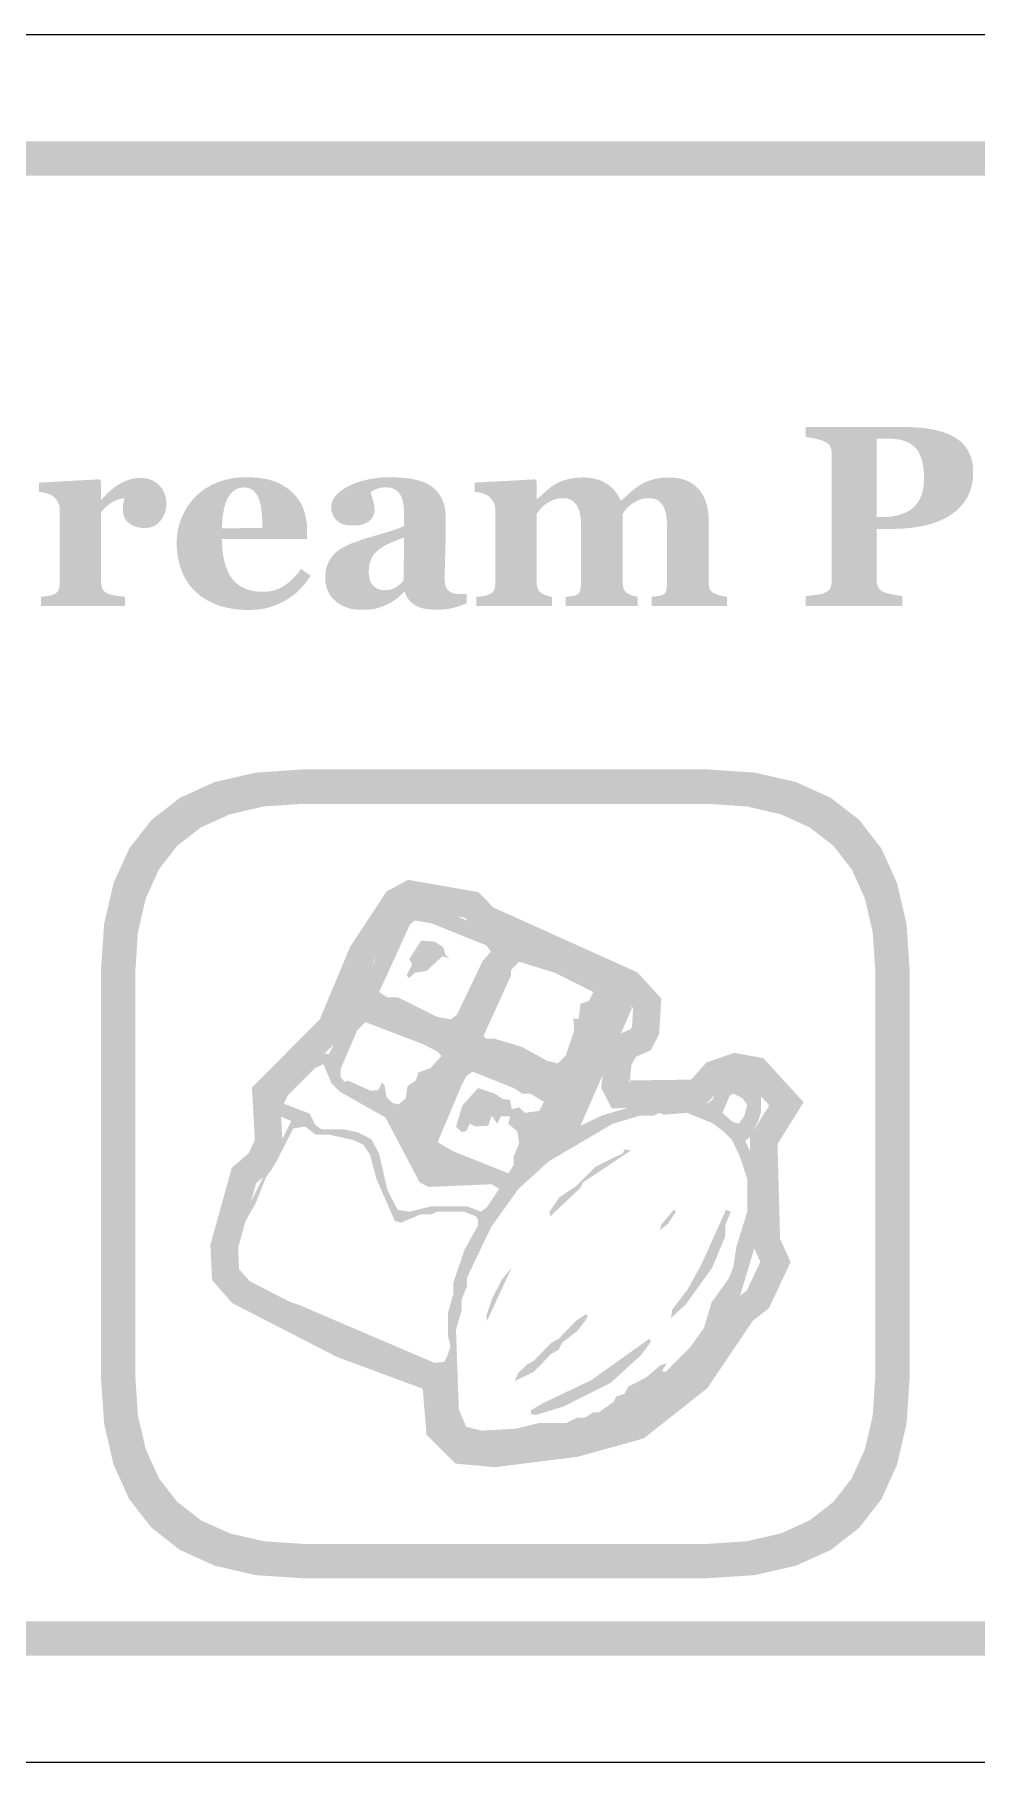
# Model space of a CAD drawing. Header units: millimetres. Extents: x 4 to 272, y 4 to 144.
# Drawn here: x 244.93 to 255.88, y 75.96 to 96.04 of the extents above; entities that cross this region are included whole.
import ezdxf

# ---------------------------------------------------------------- set-up
doc = ezdxf.new("R2010")
doc.units = ezdxf.units.MM
doc.layers.add('CUT', color=1, linetype='Continuous')
doc.layers.add('RASTER', color=7, linetype='Continuous')

msp = doc.modelspace()

# ---------------------------------------------------------------- hatches: boundary and pattern name
at = {"layer": 'RASTER'}
h = msp.add_hatch(color=7, dxfattribs=at)
h.paths.add_polyline_path([(209.2, 92.6), (209.234, 93.116), (209.337, 93.563), (209.509, 93.941), (209.75, 94.25), (210.059, 94.491), (210.438, 94.663), (210.884, 94.766), (211.4, 94.8), (268.6, 94.8), (269.116, 94.766), (269.563, 94.663), (269.941, 94.491), (270.25, 94.25), (270.491, 93.941), (270.663, 93.563), (270.766, 93.116), (270.8, 92.6), (270.8, 79.4), (270.766, 78.884), (270.662, 78.438), (270.491, 78.059), (270.25, 77.75), (269.941, 77.509), (269.563, 77.338), (269.116, 77.234), (268.6, 77.2), (211.4, 77.2), (210.884, 77.234), (210.438, 77.338), (210.059, 77.509), (209.75, 77.75), (209.509, 78.059), (209.337, 78.438), (209.234, 78.884), (209.2, 79.4)])
h.paths.add_polyline_path([(209.6, 92.6), (209.6, 79.4), (209.628, 78.978), (209.712, 78.613), (209.853, 78.303), (210.05, 78.05), (210.303, 77.853), (210.613, 77.712), (210.978, 77.628), (211.4, 77.6), (268.6, 77.6), (269.022, 77.628), (269.388, 77.712), (269.697, 77.853), (269.95, 78.05), (270.147, 78.303), (270.287, 78.613), (270.372, 78.978), (270.4, 79.4), (270.4, 92.6), (270.372, 93.022), (270.287, 93.388), (270.147, 93.697), (269.95, 93.95), (269.697, 94.147), (269.388, 94.288), (269.022, 94.372), (268.6, 94.4), (211.4, 94.4), (210.978, 94.372), (210.613, 94.288), (210.303, 94.147), (210.05, 93.95), (209.853, 93.697), (209.712, 93.388), (209.628, 93.022), (209.6, 92.6)], flags=0)
h = msp.add_hatch(color=7, dxfattribs=at)
h.paths.add_polyline_path([(255.837, 90.959), (255.836, 90.915), (255.833, 90.874), (255.827, 90.834), (255.819, 90.795), (255.809, 90.758), (255.796, 90.723), (255.782, 90.689), (255.765, 90.656), (255.746, 90.625), (255.725, 90.596), (255.703, 90.568), (255.678, 90.541), (255.653, 90.516), (255.625, 90.493), (255.596, 90.471), (255.565, 90.45), (255.531, 90.43), (255.496, 90.412), (255.461, 90.395), (255.424, 90.38), (255.385, 90.365), (255.346, 90.353), (255.305, 90.342), (255.264, 90.332), (255.221, 90.323), (255.176, 90.316), (255.131, 90.309), (255.084, 90.304), (255.036, 90.3), (254.986, 90.297), (254.936, 90.296), (254.884, 90.295), (254.714, 90.295), (254.714, 89.711), (254.714, 89.698), (254.715, 89.685), (254.716, 89.673), (254.719, 89.661), (254.721, 89.65), (254.725, 89.639), (254.729, 89.629), (254.733, 89.619), (254.739, 89.61), (254.746, 89.601), (254.753, 89.592), (254.762, 89.584), (254.772, 89.576), (254.783, 89.569), (254.795, 89.563), (254.809, 89.557), (254.817, 89.554), (254.826, 89.551), (254.836, 89.548), (254.847, 89.545), (254.86, 89.542), (254.873, 89.538), (254.888, 89.535), (254.904, 89.532), (254.92, 89.529), (254.936, 89.526), (254.951, 89.523), (254.965, 89.521), (254.978, 89.519), (254.991, 89.517), (255.004, 89.515), (255.015, 89.514), (255.015, 89.4), (253.889, 89.4), (253.889, 89.514), (253.9, 89.515), (253.912, 89.517), (253.925, 89.518), (253.938, 89.52), (253.953, 89.521), (253.968, 89.523), (253.985, 89.525), (254.002, 89.527), (254.019, 89.529), (254.034, 89.531), (254.048, 89.533), (254.061, 89.536), (254.073, 89.538), (254.083, 89.541), (254.092, 89.544), (254.1, 89.546), (254.114, 89.553), (254.126, 89.559), (254.137, 89.566), (254.147, 89.572), (254.156, 89.58), (254.164, 89.587), (254.17, 89.595), (254.175, 89.604), (254.18, 89.612), (254.183, 89.622), (254.186, 89.633), (254.189, 89.644), (254.191, 89.656), (254.192, 89.669), (254.193, 89.683), (254.194, 89.697), (254.194, 91.164), (254.193, 91.176), (254.193, 91.188), (254.191, 91.2), (254.189, 91.211), (254.187, 91.222), (254.184, 91.233), (254.18, 91.243), (254.176, 91.252), (254.171, 91.261), (254.165, 91.27), (254.157, 91.279), (254.148, 91.287), (254.138, 91.294), (254.127, 91.301), (254.114, 91.308), (254.1, 91.315), (254.089, 91.319), (254.078, 91.323), (254.065, 91.327), (254.052, 91.331), (254.038, 91.335), (254.023, 91.339), (254.007, 91.343), (253.991, 91.346), (253.974, 91.349), (253.959, 91.352), (253.944, 91.355), (253.931, 91.358), (253.919, 91.36), (253.908, 91.362), (253.898, 91.363), (253.889, 91.364), (253.889, 91.479), (255.036, 91.479), (255.133, 91.477), (255.225, 91.471), (255.309, 91.461), (255.388, 91.447), (255.46, 91.429), (255.526, 91.407), (255.585, 91.38), (255.638, 91.35), (255.685, 91.316), (255.725, 91.278), (255.759, 91.235), (255.787, 91.188), (255.809, 91.137), (255.825, 91.082), (255.834, 91.022), (255.837, 90.959)])
h.paths.add_polyline_path([(255.266, 90.884), (255.264, 90.941), (255.26, 90.994), (255.253, 91.043), (255.242, 91.088), (255.229, 91.13), (255.213, 91.167), (255.194, 91.202), (255.171, 91.232), (255.145, 91.258), (255.115, 91.281), (255.08, 91.301), (255.04, 91.317), (254.996, 91.329), (254.947, 91.338), (254.893, 91.344), (254.835, 91.345), (254.714, 91.345), (254.714, 90.433), (254.775, 90.433), (254.833, 90.434), (254.888, 90.44), (254.939, 90.448), (254.987, 90.46), (255.031, 90.476), (255.071, 90.495), (255.108, 90.517), (255.141, 90.543), (255.17, 90.573), (255.195, 90.606), (255.217, 90.643), (255.235, 90.684), (255.248, 90.728), (255.258, 90.776), (255.264, 90.828), (255.266, 90.884)], flags=0)
for points in [[(246.461, 90.585), (246.46, 90.558), (246.456, 90.531), (246.451, 90.505), (246.443, 90.481), (246.434, 90.456), (246.422, 90.433), (246.408, 90.411), (246.392, 90.39), (246.374, 90.37), (246.355, 90.353), (246.334, 90.338), (246.312, 90.326), (246.289, 90.317), (246.264, 90.311), (246.238, 90.307), (246.21, 90.305), (246.184, 90.306), (246.159, 90.309), (246.135, 90.313), (246.112, 90.319), (246.089, 90.326), (246.068, 90.336), (246.048, 90.347), (246.029, 90.359), (246.012, 90.374), (245.997, 90.39), (245.984, 90.407), (245.974, 90.426), (245.966, 90.447), (245.96, 90.47), (245.956, 90.494), (245.955, 90.519), (245.955, 90.532), (245.956, 90.543), (245.956, 90.554), (245.957, 90.565), (245.958, 90.574), (245.959, 90.583), (245.961, 90.591), (245.963, 90.599), (245.964, 90.606), (245.966, 90.613), (245.968, 90.62), (245.97, 90.627), (245.971, 90.633), (245.973, 90.64), (245.974, 90.646), (245.976, 90.652), (245.959, 90.651), (245.942, 90.648), (245.924, 90.644), (245.907, 90.639), (245.889, 90.633), (245.871, 90.625), (245.852, 90.616), (245.834, 90.606), (245.815, 90.594), (245.797, 90.582), (245.78, 90.568), (245.763, 90.554), (245.747, 90.539), (245.732, 90.523), (245.716, 90.506), (245.702, 90.488), (245.702, 89.684), (245.702, 89.672), (245.703, 89.66), (245.704, 89.648), (245.706, 89.637), (245.708, 89.627), (245.711, 89.617), (245.714, 89.608), (245.718, 89.599), (245.722, 89.591), (245.727, 89.583), (245.733, 89.576), (245.74, 89.569), (245.747, 89.563), (245.755, 89.557), (245.763, 89.551), (245.772, 89.546), (245.781, 89.543), (245.791, 89.539), (245.802, 89.535), (245.815, 89.532), (245.828, 89.528), (245.843, 89.525), (245.859, 89.522), (245.877, 89.519), (245.894, 89.517), (245.911, 89.514), (245.926, 89.512), (245.939, 89.511), (245.952, 89.509), (245.963, 89.508), (245.973, 89.507), (245.982, 89.507), (245.982, 89.4), (245.002, 89.4), (245.002, 89.507), (245.011, 89.508), (245.02, 89.509), (245.029, 89.509), (245.039, 89.51), (245.048, 89.511), (245.057, 89.513), (245.066, 89.514), (245.076, 89.515), (245.085, 89.516), (245.094, 89.518), (245.102, 89.519), (245.11, 89.521), (245.118, 89.523), (245.126, 89.525), (245.133, 89.527), (245.139, 89.529), (245.151, 89.533), (245.161, 89.538), (245.17, 89.543), (245.179, 89.549), (245.187, 89.556), (245.193, 89.563), (245.199, 89.571), (245.204, 89.579), (245.208, 89.587), (245.212, 89.597), (245.215, 89.607), (245.217, 89.618), (245.219, 89.629), (245.22, 89.641), (245.221, 89.653), (245.221, 89.667), (245.221, 90.519), (245.221, 90.532), (245.22, 90.545), (245.218, 90.557), (245.215, 90.569), (245.212, 90.581), (245.207, 90.592), (245.202, 90.603), (245.197, 90.614), (245.19, 90.624), (245.183, 90.633), (245.176, 90.643), (245.169, 90.651), (245.161, 90.659), (245.153, 90.667), (245.145, 90.674), (245.136, 90.68), (245.13, 90.685), (245.122, 90.689), (245.115, 90.693), (245.107, 90.696), (245.098, 90.7), (245.089, 90.703), (245.08, 90.707), (245.07, 90.71), (245.06, 90.712), (245.049, 90.715), (245.038, 90.717), (245.028, 90.719), (245.016, 90.721), (245.005, 90.723), (244.993, 90.724), (244.981, 90.726), (244.981, 90.833), (245.68, 90.871), (245.702, 90.849), (245.702, 90.636), (245.708, 90.636), (245.733, 90.665), (245.759, 90.692), (245.785, 90.717), (245.812, 90.741), (245.839, 90.763), (245.866, 90.784), (245.894, 90.803), (245.922, 90.82), (245.951, 90.836), (245.98, 90.849), (246.009, 90.861), (246.038, 90.87), (246.068, 90.877), (246.098, 90.883), (246.128, 90.886), (246.159, 90.887), (246.192, 90.886), (246.224, 90.882), (246.254, 90.875), (246.282, 90.866), (246.308, 90.854), (246.333, 90.839), (246.356, 90.822), (246.378, 90.803), (246.397, 90.781), (246.414, 90.757), (246.428, 90.733), (246.44, 90.706), (246.449, 90.678), (246.456, 90.649), (246.459, 90.618), (246.461, 90.585)], [(252.975, 89.4), (252.102, 89.4), (252.102, 89.507), (252.11, 89.508), (252.118, 89.509), (252.126, 89.51), (252.135, 89.511), (252.143, 89.512), (252.152, 89.513), (252.16, 89.514), (252.169, 89.514), (252.178, 89.515), (252.186, 89.516), (252.194, 89.518), (252.201, 89.519), (252.209, 89.521), (252.215, 89.524), (252.222, 89.526), (252.228, 89.529), (252.235, 89.533), (252.242, 89.537), (252.249, 89.543), (252.254, 89.548), (252.259, 89.555), (252.263, 89.562), (252.266, 89.57), (252.269, 89.578), (252.271, 89.587), (252.273, 89.596), (252.274, 89.607), (252.275, 89.617), (252.276, 89.629), (252.277, 89.641), (252.277, 89.653), (252.278, 89.667), (252.278, 90.351), (252.277, 90.387), (252.274, 90.421), (252.27, 90.453), (252.264, 90.483), (252.257, 90.51), (252.248, 90.535), (252.237, 90.557), (252.224, 90.577), (252.21, 90.595), (252.195, 90.61), (252.178, 90.623), (252.159, 90.634), (252.139, 90.642), (252.118, 90.648), (252.095, 90.651), (252.071, 90.652), (252.056, 90.652), (252.04, 90.651), (252.026, 90.65), (252.012, 90.647), (251.998, 90.645), (251.984, 90.641), (251.971, 90.637), (251.959, 90.633), (251.947, 90.628), (251.935, 90.622), (251.923, 90.616), (251.912, 90.611), (251.901, 90.604), (251.89, 90.598), (251.879, 90.591), (251.869, 90.584), (251.859, 90.576), (251.849, 90.568), (251.84, 90.561), (251.831, 90.553), (251.823, 90.545), (251.816, 90.537), (251.809, 90.53), (251.803, 90.522), (251.797, 90.515), (251.792, 90.507), (251.786, 90.5), (251.781, 90.494), (251.777, 90.487), (251.772, 90.481), (251.768, 90.475), (251.763, 90.469), (251.763, 89.683), (251.764, 89.67), (251.764, 89.658), (251.765, 89.646), (251.767, 89.635), (251.768, 89.625), (251.77, 89.615), (251.773, 89.606), (251.776, 89.597), (251.779, 89.589), (251.783, 89.581), (251.788, 89.574), (251.794, 89.568), (251.8, 89.561), (251.807, 89.555), (251.814, 89.55), (251.822, 89.545), (251.828, 89.542), (251.834, 89.539), (251.841, 89.536), (251.847, 89.533), (251.854, 89.53), (251.861, 89.527), (251.868, 89.524), (251.875, 89.522), (251.883, 89.519), (251.891, 89.517), (251.899, 89.515), (251.906, 89.513), (251.914, 89.511), (251.923, 89.509), (251.931, 89.508), (251.939, 89.507), (251.939, 89.4), (251.103, 89.4), (251.103, 89.507), (251.11, 89.508), (251.117, 89.508), (251.125, 89.509), (251.134, 89.51), (251.142, 89.511), (251.151, 89.512), (251.16, 89.513), (251.17, 89.514), (251.18, 89.515), (251.189, 89.517), (251.197, 89.518), (251.205, 89.52), (251.212, 89.522), (251.218, 89.524), (251.224, 89.526), (251.229, 89.529), (251.236, 89.533), (251.243, 89.538), (251.249, 89.543), (251.254, 89.549), (251.259, 89.555), (251.263, 89.561), (251.266, 89.568), (251.269, 89.576), (251.271, 89.584), (251.273, 89.593), (251.275, 89.603), (251.276, 89.614), (251.277, 89.626), (251.278, 89.638), (251.278, 89.652), (251.279, 89.667), (251.279, 90.351), (251.278, 90.387), (251.275, 90.421), (251.271, 90.453), (251.265, 90.483), (251.258, 90.51), (251.248, 90.535), (251.238, 90.557), (251.225, 90.577), (251.211, 90.595), (251.195, 90.61), (251.179, 90.623), (251.16, 90.634), (251.14, 90.642), (251.119, 90.648), (251.096, 90.651), (251.072, 90.652), (251.056, 90.652), (251.041, 90.651), (251.027, 90.65), (251.013, 90.647), (250.999, 90.645), (250.985, 90.641), (250.972, 90.637), (250.96, 90.633), (250.948, 90.628), (250.936, 90.622), (250.924, 90.616), (250.913, 90.611), (250.902, 90.604), (250.891, 90.598), (250.88, 90.591), (250.87, 90.584), (250.86, 90.576), (250.85, 90.568), (250.841, 90.561), (250.832, 90.553), (250.824, 90.545), (250.817, 90.537), (250.81, 90.53), (250.804, 90.522), (250.798, 90.515), (250.793, 90.507), (250.787, 90.5), (250.782, 90.494), (250.778, 90.487), (250.773, 90.481), (250.769, 90.475), (250.764, 90.469), (250.764, 89.683), (250.765, 89.67), (250.765, 89.658), (250.766, 89.647), (250.768, 89.636), (250.77, 89.625), (250.772, 89.616), (250.774, 89.606), (250.778, 89.598), (250.781, 89.59), (250.785, 89.582), (250.79, 89.575), (250.796, 89.568), (250.802, 89.561), (250.809, 89.555), (250.816, 89.55), (250.824, 89.545), (250.83, 89.542), (250.837, 89.539), (250.843, 89.536), (250.85, 89.533), (250.856, 89.53), (250.863, 89.527), (250.871, 89.524), (250.878, 89.522), (250.885, 89.519), (250.893, 89.517), (250.901, 89.515), (250.909, 89.513), (250.917, 89.511), (250.925, 89.509), (250.933, 89.508), (250.942, 89.507), (250.942, 89.4), (250.064, 89.4), (250.064, 89.507), (250.074, 89.508), (250.083, 89.508), (250.093, 89.509), (250.102, 89.51), (250.111, 89.511), (250.121, 89.512), (250.13, 89.513), (250.139, 89.514), (250.148, 89.515), (250.157, 89.517), (250.165, 89.518), (250.173, 89.52), (250.181, 89.522), (250.188, 89.524), (250.195, 89.526), (250.202, 89.529), (250.213, 89.534), (250.224, 89.539), (250.233, 89.544), (250.241, 89.55), (250.249, 89.557), (250.256, 89.564), (250.262, 89.571), (250.266, 89.579), (250.27, 89.588), (250.274, 89.597), (250.277, 89.607), (250.28, 89.618), (250.281, 89.629), (250.283, 89.641), (250.284, 89.653), (250.284, 89.667), (250.284, 90.519), (250.284, 90.531), (250.282, 90.542), (250.28, 90.554), (250.278, 90.565), (250.274, 90.577), (250.27, 90.588), (250.265, 90.599), (250.259, 90.611), (250.253, 90.622), (250.246, 90.632), (250.239, 90.641), (250.232, 90.65), (250.224, 90.659), (250.216, 90.667), (250.208, 90.674), (250.199, 90.68), (250.192, 90.685), (250.185, 90.689), (250.177, 90.693), (250.169, 90.696), (250.161, 90.7), (250.152, 90.703), (250.142, 90.707), (250.132, 90.71), (250.122, 90.712), (250.112, 90.715), (250.101, 90.717), (250.09, 90.719), (250.079, 90.721), (250.067, 90.723), (250.056, 90.724), (250.044, 90.726), (250.044, 90.833), (250.742, 90.871), (250.764, 90.849), (250.764, 90.642), (250.77, 90.642), (250.781, 90.652), (250.792, 90.661), (250.803, 90.672), (250.815, 90.682), (250.828, 90.693), (250.84, 90.705), (250.854, 90.717), (250.868, 90.729), (250.882, 90.742), (250.895, 90.753), (250.909, 90.764), (250.922, 90.775), (250.936, 90.785), (250.949, 90.794), (250.961, 90.803), (250.974, 90.811), (250.988, 90.819), (251.003, 90.827), (251.019, 90.835), (251.036, 90.843), (251.054, 90.85), (251.072, 90.857), (251.092, 90.863), (251.113, 90.869), (251.135, 90.875), (251.157, 90.879), (251.179, 90.884), (251.202, 90.887), (251.226, 90.889), (251.25, 90.891), (251.274, 90.892), (251.299, 90.893), (251.34, 90.892), (251.379, 90.888), (251.417, 90.882), (251.452, 90.875), (251.486, 90.864), (251.519, 90.852), (251.549, 90.837), (251.578, 90.82), (251.605, 90.801), (251.63, 90.781), (251.653, 90.759), (251.674, 90.736), (251.693, 90.711), (251.71, 90.685), (251.724, 90.657), (251.737, 90.628), (251.75, 90.628), (251.761, 90.638), (251.773, 90.648), (251.785, 90.659), (251.797, 90.671), (251.811, 90.682), (251.825, 90.695), (251.839, 90.707), (251.854, 90.721), (251.869, 90.734), (251.884, 90.746), (251.899, 90.758), (251.913, 90.769), (251.927, 90.779), (251.941, 90.789), (251.954, 90.798), (251.967, 90.806), (251.982, 90.815), (251.998, 90.824), (252.014, 90.832), (252.032, 90.84), (252.051, 90.847), (252.07, 90.855), (252.091, 90.861), (252.113, 90.868), (252.135, 90.874), (252.158, 90.879), (252.181, 90.883), (252.205, 90.886), (252.228, 90.889), (252.253, 90.891), (252.277, 90.892), (252.302, 90.893), (252.356, 90.891), (252.407, 90.885), (252.454, 90.874), (252.498, 90.86), (252.539, 90.842), (252.577, 90.819), (252.612, 90.793), (252.643, 90.762), (252.671, 90.728), (252.695, 90.69), (252.716, 90.649), (252.733, 90.604), (252.746, 90.556), (252.755, 90.505), (252.761, 90.45), (252.762, 90.392), (252.762, 89.68), (252.763, 89.667), (252.763, 89.654), (252.765, 89.642), (252.766, 89.631), (252.769, 89.62), (252.772, 89.61), (252.775, 89.601), (252.779, 89.593), (252.783, 89.585), (252.788, 89.577), (252.794, 89.57), (252.801, 89.564), (252.809, 89.557), (252.818, 89.552), (252.827, 89.547), (252.837, 89.542), (252.843, 89.54), (252.85, 89.537), (252.856, 89.534), (252.863, 89.532), (252.871, 89.529), (252.878, 89.527), (252.887, 89.524), (252.895, 89.522), (252.904, 89.519), (252.913, 89.517), (252.922, 89.515), (252.932, 89.513), (252.942, 89.511), (252.953, 89.509), (252.964, 89.508), (252.975, 89.507)]]:
    msp.add_hatch(color=7, dxfattribs=at).paths.add_polyline_path(points)
h = msp.add_hatch(color=7, dxfattribs=at)
h.paths.add_polyline_path([(248.136, 89.75), (248.123, 89.729), (248.11, 89.709), (248.095, 89.689), (248.08, 89.669), (248.064, 89.649), (248.048, 89.63), (248.03, 89.611), (248.013, 89.593), (247.994, 89.574), (247.975, 89.557), (247.956, 89.54), (247.935, 89.524), (247.914, 89.508), (247.893, 89.494), (247.871, 89.479), (247.848, 89.466), (247.823, 89.452), (247.799, 89.44), (247.774, 89.428), (247.749, 89.417), (247.724, 89.407), (247.699, 89.398), (247.674, 89.389), (247.649, 89.382), (247.624, 89.375), (247.597, 89.369), (247.57, 89.364), (247.542, 89.36), (247.512, 89.357), (247.482, 89.355), (247.451, 89.354), (247.419, 89.353), (247.365, 89.354), (247.314, 89.357), (247.264, 89.362), (247.217, 89.369), (247.171, 89.377), (247.127, 89.388), (247.085, 89.4), (247.044, 89.415), (247.006, 89.431), (246.969, 89.448), (246.934, 89.467), (246.901, 89.487), (246.869, 89.508), (246.839, 89.531), (246.811, 89.555), (246.784, 89.58), (246.76, 89.607), (246.736, 89.635), (246.715, 89.663), (246.695, 89.694), (246.677, 89.725), (246.66, 89.757), (246.645, 89.791), (246.631, 89.826), (246.62, 89.861), (246.609, 89.898), (246.601, 89.935), (246.593, 89.973), (246.588, 90.012), (246.584, 90.051), (246.582, 90.091), (246.581, 90.132), (246.582, 90.17), (246.584, 90.206), (246.589, 90.243), (246.595, 90.279), (246.602, 90.314), (246.612, 90.35), (246.623, 90.384), (246.636, 90.419), (246.65, 90.453), (246.666, 90.485), (246.683, 90.517), (246.702, 90.548), (246.722, 90.578), (246.744, 90.607), (246.767, 90.635), (246.792, 90.663), (246.817, 90.688), (246.845, 90.712), (246.874, 90.735), (246.904, 90.757), (246.937, 90.777), (246.97, 90.796), (247.006, 90.814), (247.043, 90.831), (247.081, 90.846), (247.121, 90.859), (247.162, 90.87), (247.204, 90.879), (247.247, 90.887), (247.291, 90.892), (247.336, 90.895), (247.382, 90.896), (247.432, 90.895), (247.48, 90.892), (247.526, 90.889), (247.569, 90.883), (247.61, 90.876), (247.648, 90.868), (247.685, 90.857), (247.719, 90.846), (247.751, 90.833), (247.782, 90.819), (247.811, 90.803), (247.839, 90.786), (247.866, 90.769), (247.891, 90.75), (247.915, 90.729), (247.937, 90.708), (247.957, 90.687), (247.976, 90.664), (247.993, 90.641), (248.009, 90.617), (248.024, 90.592), (248.037, 90.566), (248.049, 90.539), (248.059, 90.511), (248.068, 90.483), (248.076, 90.454), (248.082, 90.424), (248.087, 90.395), (248.092, 90.365), (248.095, 90.335), (248.096, 90.304), (248.097, 90.273), (248.097, 90.178), (247.107, 90.178), (247.108, 90.105), (247.114, 90.037), (247.123, 89.973), (247.136, 89.913), (247.152, 89.859), (247.172, 89.808), (247.195, 89.762), (247.222, 89.721), (247.253, 89.684), (247.289, 89.652), (247.328, 89.625), (247.372, 89.603), (247.42, 89.586), (247.473, 89.574), (247.529, 89.567), (247.59, 89.564), (247.624, 89.565), (247.657, 89.569), (247.689, 89.575), (247.721, 89.583), (247.751, 89.594), (247.781, 89.606), (247.81, 89.622), (247.838, 89.64), (247.865, 89.659), (247.891, 89.68), (247.916, 89.702), (247.939, 89.725), (247.962, 89.75), (247.984, 89.775), (248.005, 89.802), (248.025, 89.831)])
h.paths.add_polyline_path([(247.577, 90.307), (247.577, 90.329), (247.576, 90.351), (247.576, 90.373), (247.575, 90.396), (247.573, 90.418), (247.572, 90.441), (247.57, 90.464), (247.568, 90.487), (247.566, 90.509), (247.563, 90.531), (247.56, 90.551), (247.556, 90.571), (247.552, 90.589), (247.548, 90.606), (247.543, 90.623), (247.537, 90.638), (247.531, 90.654), (247.524, 90.67), (247.516, 90.685), (247.508, 90.698), (247.499, 90.711), (247.49, 90.722), (247.48, 90.732), (247.469, 90.742), (247.458, 90.75), (247.446, 90.757), (247.434, 90.763), (247.42, 90.768), (247.406, 90.772), (247.392, 90.775), (247.376, 90.776), (247.36, 90.777), (247.333, 90.775), (247.307, 90.77), (247.282, 90.761), (247.259, 90.748), (247.237, 90.732), (247.216, 90.713), (247.197, 90.689), (247.18, 90.663), (247.164, 90.632), (247.15, 90.597), (247.138, 90.558), (247.128, 90.515), (247.12, 90.468), (247.113, 90.416), (247.109, 90.361), (247.107, 90.301)], flags=0)
h = msp.add_hatch(color=7, dxfattribs=at)
h.paths.add_polyline_path([(249.951, 89.431), (249.935, 89.424), (249.918, 89.417), (249.9, 89.411), (249.881, 89.404), (249.862, 89.398), (249.842, 89.391), (249.821, 89.385), (249.799, 89.379), (249.777, 89.374), (249.754, 89.369), (249.732, 89.365), (249.709, 89.362), (249.685, 89.359), (249.661, 89.358), (249.637, 89.356), (249.613, 89.356), (249.569, 89.357), (249.529, 89.359), (249.491, 89.364), (249.457, 89.369), (249.425, 89.377), (249.396, 89.386), (249.371, 89.397), (249.348, 89.41), (249.328, 89.424), (249.309, 89.439), (249.292, 89.456), (249.276, 89.475), (249.263, 89.494), (249.251, 89.516), (249.241, 89.538), (249.232, 89.563), (249.223, 89.563), (249.211, 89.55), (249.199, 89.539), (249.187, 89.527), (249.174, 89.516), (249.163, 89.506), (249.151, 89.496), (249.139, 89.487), (249.127, 89.478), (249.116, 89.469), (249.104, 89.461), (249.092, 89.453), (249.08, 89.445), (249.067, 89.438), (249.055, 89.431), (249.042, 89.424), (249.029, 89.418), (249.011, 89.41), (248.994, 89.403), (248.978, 89.396), (248.961, 89.39), (248.945, 89.384), (248.928, 89.379), (248.912, 89.374), (248.896, 89.37), (248.879, 89.366), (248.861, 89.363), (248.841, 89.361), (248.82, 89.358), (248.797, 89.357), (248.772, 89.356), (248.746, 89.355), (248.718, 89.355), (248.676, 89.356), (248.636, 89.361), (248.598, 89.369), (248.561, 89.38), (248.525, 89.394), (248.491, 89.411), (248.459, 89.431), (248.428, 89.455), (248.4, 89.481), (248.375, 89.509), (248.355, 89.539), (248.338, 89.572), (248.325, 89.606), (248.315, 89.642), (248.31, 89.68), (248.308, 89.721), (248.308, 89.744), (248.31, 89.767), (248.312, 89.788), (248.314, 89.809), (248.318, 89.829), (248.323, 89.848), (248.328, 89.866), (248.334, 89.883), (248.341, 89.899), (248.349, 89.915), (248.357, 89.93), (248.366, 89.945), (248.376, 89.96), (248.386, 89.974), (248.397, 89.988), (248.409, 90.001), (248.42, 90.012), (248.432, 90.023), (248.444, 90.033), (248.456, 90.043), (248.469, 90.053), (248.483, 90.062), (248.496, 90.07), (248.511, 90.078), (248.525, 90.086), (248.54, 90.093), (248.556, 90.101), (248.571, 90.108), (248.587, 90.115), (248.604, 90.122), (248.62, 90.129), (248.637, 90.135), (248.671, 90.147), (248.707, 90.16), (248.744, 90.172), (248.782, 90.185), (248.823, 90.197), (248.865, 90.21), (248.909, 90.223), (248.954, 90.236), (248.998, 90.249), (249.04, 90.261), (249.078, 90.273), (249.114, 90.285), (249.146, 90.296), (249.175, 90.308), (249.201, 90.318), (249.223, 90.329), (249.223, 90.469), (249.223, 90.479), (249.223, 90.489), (249.223, 90.5), (249.222, 90.512), (249.221, 90.524), (249.22, 90.537), (249.219, 90.551), (249.218, 90.566), (249.216, 90.581), (249.214, 90.595), (249.211, 90.608), (249.208, 90.621), (249.205, 90.634), (249.201, 90.645), (249.197, 90.657), (249.193, 90.667), (249.187, 90.679), (249.181, 90.69), (249.174, 90.7), (249.166, 90.71), (249.158, 90.72), (249.149, 90.729), (249.139, 90.738), (249.128, 90.746), (249.117, 90.754), (249.104, 90.76), (249.091, 90.766), (249.077, 90.77), (249.062, 90.774), (249.047, 90.776), (249.03, 90.778), (249.012, 90.778), (248.997, 90.778), (248.982, 90.777), (248.967, 90.776), (248.953, 90.774), (248.94, 90.771), (248.928, 90.768), (248.916, 90.764), (248.905, 90.76), (248.894, 90.756), (248.884, 90.751), (248.875, 90.746), (248.866, 90.742), (248.857, 90.737), (248.849, 90.732), (248.842, 90.728), (248.835, 90.723), (248.837, 90.715), (248.838, 90.706), (248.841, 90.696), (248.844, 90.686), (248.847, 90.674), (248.851, 90.662), (248.855, 90.648), (248.86, 90.633), (248.865, 90.618), (248.869, 90.604), (248.873, 90.589), (248.875, 90.574), (248.878, 90.56), (248.879, 90.546), (248.88, 90.532), (248.881, 90.518), (248.88, 90.511), (248.88, 90.504), (248.879, 90.497), (248.877, 90.49), (248.875, 90.482), (248.873, 90.473), (248.871, 90.465), (248.867, 90.455), (248.864, 90.446), (248.86, 90.438), (248.856, 90.43), (248.851, 90.422), (248.846, 90.415), (248.841, 90.408), (248.835, 90.402), (248.829, 90.396), (248.821, 90.389), (248.812, 90.382), (248.803, 90.376), (248.794, 90.37), (248.784, 90.365), (248.774, 90.36), (248.764, 90.355), (248.754, 90.351), (248.743, 90.347), (248.73, 90.344), (248.716, 90.341), (248.701, 90.339), (248.684, 90.337), (248.666, 90.336), (248.647, 90.335), (248.626, 90.335), (248.596, 90.335), (248.568, 90.338), (248.542, 90.343), (248.518, 90.349), (248.495, 90.358), (248.475, 90.368), (248.456, 90.38), (248.44, 90.394), (248.425, 90.409), (248.412, 90.426), (248.401, 90.443), (248.392, 90.462), (248.386, 90.482), (248.381, 90.503), (248.378, 90.525), (248.377, 90.548), (248.378, 90.569), (248.381, 90.588), (248.386, 90.608), (248.393, 90.626), (248.402, 90.644), (248.413, 90.662), (248.427, 90.679), (248.442, 90.696), (248.459, 90.712), (248.476, 90.727), (248.495, 90.741), (248.514, 90.755), (248.535, 90.768), (248.556, 90.781), (248.578, 90.792), (248.601, 90.803), (248.624, 90.814), (248.649, 90.824), (248.674, 90.833), (248.7, 90.842), (248.727, 90.851), (248.755, 90.858), (248.784, 90.865), (248.813, 90.871), (248.843, 90.877), (248.872, 90.882), (248.901, 90.886), (248.929, 90.89), (248.957, 90.892), (248.984, 90.894), (249.01, 90.895), (249.036, 90.896), (249.071, 90.895), (249.105, 90.895), (249.139, 90.893), (249.172, 90.891), (249.204, 90.889), (249.236, 90.886), (249.267, 90.883), (249.297, 90.879), (249.326, 90.874), (249.354, 90.868), (249.382, 90.861), (249.409, 90.853), (249.436, 90.844), (249.461, 90.833), (249.486, 90.822), (249.51, 90.809), (249.533, 90.796), (249.554, 90.781), (249.573, 90.764), (249.592, 90.746), (249.609, 90.727), (249.626, 90.706), (249.641, 90.684), (249.655, 90.66), (249.667, 90.635), (249.678, 90.608), (249.687, 90.579), (249.695, 90.548), (249.701, 90.516), (249.705, 90.481), (249.707, 90.445), (249.708, 90.406), (249.708, 90.364), (249.708, 90.32), (249.707, 90.274), (249.707, 90.225), (249.706, 90.175), (249.705, 90.123), (249.703, 90.07), (249.702, 90.014), (249.7, 89.959), (249.699, 89.91), (249.698, 89.865), (249.697, 89.826), (249.696, 89.791), (249.695, 89.761), (249.695, 89.735), (249.695, 89.715), (249.695, 89.699), (249.696, 89.684), (249.698, 89.669), (249.7, 89.656), (249.703, 89.643), (249.706, 89.632), (249.71, 89.621), (249.715, 89.611), (249.72, 89.602), (249.726, 89.593), (249.733, 89.585), (249.74, 89.578), (249.748, 89.571), (249.756, 89.565), (249.766, 89.559), (249.776, 89.554), (249.782, 89.551), (249.79, 89.549), (249.798, 89.546), (249.808, 89.544), (249.818, 89.543), (249.829, 89.542), (249.841, 89.541), (249.854, 89.54), (249.867, 89.539), (249.88, 89.539), (249.893, 89.539), (249.905, 89.538), (249.917, 89.538), (249.929, 89.538), (249.94, 89.538), (249.951, 89.538)])
h.paths.add_polyline_path([(249.223, 90.194), (249.203, 90.187), (249.182, 90.18), (249.162, 90.172), (249.142, 90.164), (249.121, 90.156), (249.101, 90.148), (249.081, 90.139), (249.061, 90.13), (249.041, 90.121), (249.022, 90.112), (249.004, 90.103), (248.988, 90.093), (248.972, 90.084), (248.956, 90.074), (248.942, 90.065), (248.929, 90.055), (248.916, 90.044), (248.903, 90.033), (248.892, 90.021), (248.881, 90.008), (248.87, 89.995), (248.861, 89.98), (248.852, 89.966), (248.844, 89.95), (248.837, 89.934), (248.831, 89.917), (248.825, 89.899), (248.821, 89.881), (248.818, 89.862), (248.815, 89.842), (248.814, 89.821), (248.813, 89.8), (248.814, 89.772), (248.816, 89.747), (248.821, 89.723), (248.826, 89.701), (248.834, 89.682), (248.842, 89.664), (248.853, 89.648), (248.865, 89.634), (248.879, 89.622), (248.893, 89.612), (248.908, 89.603), (248.923, 89.596), (248.94, 89.59), (248.957, 89.586), (248.975, 89.584), (248.993, 89.583), (249.013, 89.584), (249.032, 89.585), (249.05, 89.588), (249.067, 89.591), (249.083, 89.596), (249.098, 89.602), (249.113, 89.608), (249.126, 89.616), (249.139, 89.625), (249.151, 89.634), (249.163, 89.643), (249.175, 89.653), (249.186, 89.663), (249.197, 89.674), (249.207, 89.686), (249.218, 89.697)], flags=0)
h = msp.add_hatch(color=7, dxfattribs=at)
h.paths.add_polyline_path([(245.7, 85.15), (245.737, 85.701), (245.847, 86.178), (246.03, 86.582), (246.288, 86.913), (246.618, 87.17), (247.022, 87.353), (247.499, 87.463), (248.05, 87.5), (252.75, 87.5), (253.301, 87.463), (253.778, 87.353), (254.182, 87.17), (254.513, 86.913), (254.77, 86.582), (254.953, 86.178), (255.063, 85.701), (255.1, 85.15), (255.1, 80.45), (255.063, 79.899), (254.953, 79.422), (254.77, 79.018), (254.513, 78.688), (254.182, 78.43), (253.778, 78.247), (253.301, 78.137), (252.75, 78.1), (248.05, 78.1), (247.499, 78.137), (247.022, 78.247), (246.618, 78.43), (246.288, 78.688), (246.03, 79.018), (245.847, 79.422), (245.737, 79.899), (245.7, 80.45)])
h.paths.add_polyline_path([(246.1, 85.15), (246.1, 80.45), (246.13, 79.993), (246.222, 79.597), (246.374, 79.262), (246.588, 78.988), (246.862, 78.774), (247.197, 78.622), (247.593, 78.53), (248.05, 78.5), (252.75, 78.5), (253.207, 78.53), (253.603, 78.622), (253.938, 78.774), (254.213, 78.988), (254.426, 79.262), (254.578, 79.597), (254.67, 79.993), (254.7, 80.45), (254.7, 85.15), (254.67, 85.607), (254.578, 86.003), (254.426, 86.338), (254.213, 86.613), (253.938, 86.826), (253.603, 86.978), (253.207, 87.07), (252.75, 87.1), (248.05, 87.1), (247.593, 87.07), (247.197, 86.978), (246.862, 86.826), (246.587, 86.613), (246.374, 86.338), (246.222, 86.003), (246.13, 85.607), (246.1, 85.15)], flags=0)
h = msp.add_hatch(color=7, dxfattribs=at)
h.paths.add_polyline_path([(249.27, 86.217), (250.088, 86.074), (250.26, 85.896), (251.934, 85.142), (252.213, 84.838), (252.187, 84.423), (252.092, 84.239), (251.915, 84.158), (251.866, 84.067), (251.843, 83.859), (251.83, 83.885), (252.56, 83.895), (252.735, 84.093), (253.06, 84.207), (253.398, 84.145), (253.867, 83.633), (253.563, 83.146), (253.593, 82.046), (253.715, 81.775), (253.464, 81.24), (253.275, 81.091), (252.748, 80.31), (252.008, 79.725), (251.241, 79.512), (250.277, 79.391), (249.822, 79.433), (249.484, 79.77), (249.441, 80.289), (249.429, 80.307), (248.444, 80.672), (247.228, 81.297), (246.992, 81.566), (246.972, 81.976), (247.222, 82.871), (247.42, 83.042), (247.489, 83.195), (247.455, 83.801), (248.246, 84.599), (248.597, 85.439), (249.02, 86.082)])
h.paths.add_polyline_path([(249.324, 85.883), (249.243, 85.839), (248.881, 85.288), (248.517, 84.418), (247.782, 83.677), (247.812, 83.135), (247.683, 82.846), (247.504, 82.692), (247.294, 81.94), (247.306, 81.693), (247.428, 81.553), (248.574, 80.965), (249.638, 80.571), (249.753, 80.397), (249.794, 79.914), (249.967, 79.741), (250.271, 79.712), (251.178, 79.827), (251.86, 80.016), (252.511, 80.53), (253.038, 81.312), (253.206, 81.444), (253.363, 81.778), (253.275, 81.973), (253.241, 83.234), (253.467, 83.596), (253.234, 83.85), (253.086, 83.877), (252.92, 83.819), (252.706, 83.577), (251.636, 83.562), (251.514, 83.798), (251.555, 84.164), (251.684, 84.405), (251.859, 84.484), (251.872, 84.51), (251.885, 84.722), (251.742, 84.877), (250.072, 85.629), (249.93, 85.777), (249.324, 85.883)], flags=0)
h = msp.add_hatch(color=7, dxfattribs=at)
h.paths.add_polyline_path([(249.294, 85.957), (249.412, 85.967), (249.732, 85.839), (251.455, 85.105), (251.784, 84.923), (251.87, 84.722), (251.273, 83.359), (251.519, 83.477), (252.061, 83.637), (252.476, 83.669), (252.732, 83.605), (252.805, 83.659), (252.882, 83.838), (252.955, 83.892), (253.147, 83.892), (253.316, 83.806), (253.37, 83.701), (253.37, 83.509), (253.338, 83.414), (253.252, 83.244), (253.188, 83.181), (253.338, 82.871), (253.37, 82.711), (253.37, 82.36), (253.338, 82.296), (253.306, 81.977), (253.115, 81.339), (252.965, 81.042), (252.646, 80.595), (252.294, 80.244), (252.007, 80.053), (251.647, 79.871), (251.327, 79.775), (251.008, 79.743), (250.944, 79.711), (250.753, 79.711), (250.434, 79.647), (249.987, 79.647), (249.818, 79.733), (249.7, 79.935), (249.7, 80.445), (249.677, 80.487), (248.774, 80.86), (247.858, 81.285), (247.912, 81.307), (248.008, 81.275), (249.572, 80.605), (249.69, 80.614), (249.732, 80.701), (249.763, 80.796), (249.732, 80.924), (249.732, 81.179), (249.795, 81.403), (249.795, 81.53), (249.923, 81.913), (250.083, 82.201), (250.083, 82.264), (250.06, 82.306), (249.923, 82.36), (249.604, 82.36), (249.54, 82.328), (249.412, 82.328), (249.189, 82.233), (249.115, 82.255), (248.902, 82.743), (248.828, 83.021), (248.752, 83.136), (248.646, 83.19), (248.359, 83.254), (248.199, 83.254), (248.072, 83.35), (247.935, 83.327), (247.73, 82.925), (247.615, 82.753), (247.497, 82.456), (247.37, 82.233), (247.306, 82.073), (247.306, 81.977), (247.242, 81.85), (247.242, 81.754), (247.296, 81.648), (247.392, 81.553), (247.839, 81.317), (247.721, 81.339), (247.36, 81.521), (247.264, 81.617), (247.21, 81.722), (247.21, 81.913), (247.306, 82.201), (247.912, 83.414), (247.711, 83.5), (247.689, 83.669), (247.826, 83.851), (247.89, 83.883), (248.094, 84.093), (248.273, 84.202), (248.349, 84.189), (249.147, 85.817), (249.211, 85.913)])
h.paths.add_polyline_path([(249.348, 85.744), (249.294, 85.702), (248.934, 84.914), (249.029, 84.85), (249.157, 84.85), (249.604, 84.626), (249.763, 84.594), (249.837, 84.649), (250.137, 85.274), (250.233, 85.383), (250.178, 85.456), (249.54, 85.712)], flags=0)
h.paths.add_polyline_path([(249.422, 85.511), (249.581, 85.498), (249.677, 85.434), (249.709, 85.338), (249.754, 85.306), (249.668, 85.329), (249.486, 85.159), (249.348, 85.137), (249.285, 85.073), (249.253, 85.105), (249.317, 85.233), (249.285, 85.297)], flags=0)
h.paths.add_polyline_path([(250.561, 85.265), (250.466, 85.169), (250.466, 85.105), (250.146, 84.403), (250.178, 84.371), (250.274, 84.371), (250.593, 84.275), (250.881, 84.116), (251.008, 84.084), (251.104, 84.18), (251.2, 84.467), (251.19, 84.604), (251.254, 84.604), (251.273, 84.776), (251.369, 84.808), (251.423, 84.914), (250.976, 85.137)], flags=0)
h.paths.add_polyline_path([(248.774, 84.563), (248.678, 84.467), (248.487, 84.02), (248.487, 83.924), (248.528, 83.87), (248.573, 83.883), (248.838, 83.765), (248.924, 83.774), (248.965, 83.86), (248.997, 83.828), (249.02, 83.691), (249.084, 83.627), (249.157, 83.605), (249.243, 83.678), (249.262, 83.819), (249.358, 83.883), (249.39, 83.978), (249.53, 84.03), (249.658, 84.17), (249.613, 84.221), (249.444, 84.307)], flags=0)
h.paths.add_polyline_path([(248.286, 84.074), (248.19, 84.03), (247.871, 83.71), (247.826, 83.615), (248.126, 83.5), (248.19, 83.372), (248.263, 83.318), (248.519, 83.318), (248.678, 83.286), (248.847, 83.2), (248.934, 83.031), (249.029, 82.616), (249.147, 82.383), (249.285, 82.36), (249.54, 82.424), (249.955, 82.424), (250.115, 82.36), (250.188, 82.415), (250.328, 82.625), (250.242, 82.679), (249.508, 82.648), (249.403, 82.702), (249.007, 83.455), (248.477, 83.755), (248.381, 83.851)], flags=0)
h.paths.add_polyline_path([(250.019, 83.988), (249.945, 83.934), (249.891, 83.828), (249.613, 83.168), (249.795, 83.062), (250.434, 82.807), (250.498, 82.903), (250.498, 82.999), (250.561, 83.158), (250.539, 83.295), (250.434, 83.382), (250.456, 83.468), (250.348, 83.468), (250.306, 83.382), (250.242, 83.477), (250.201, 83.359), (250.051, 83.35), (249.987, 83.382), (249.945, 83.295), (249.891, 83.286), (249.827, 83.35), (249.901, 83.595), (250.083, 83.797), (250.274, 83.733), (250.37, 83.669), (250.456, 83.659), (250.475, 83.551), (250.561, 83.573), (250.625, 83.509), (250.794, 83.532), (250.849, 83.637), (250.689, 83.733), (250.593, 83.733), (250.498, 83.797)], flags=0)
h.paths.add_polyline_path([(253.051, 83.733), (253.009, 83.71), (252.923, 83.509), (253.041, 83.404), (253.115, 83.382), (253.179, 83.477), (253.211, 83.605), (253.156, 83.678)], flags=0)
h.paths.add_polyline_path([(252.189, 83.509), (252.125, 83.477), (251.966, 83.477), (251.647, 83.382), (250.903, 82.944), (250.552, 82.625), (250.233, 82.178), (249.955, 81.594), (249.955, 81.498), (249.891, 81.339), (249.891, 81.211), (249.827, 80.988), (249.859, 80.062), (249.945, 79.861), (250.124, 79.816), (250.529, 79.839), (250.785, 79.903), (251.104, 79.903), (251.232, 79.966), (251.327, 79.966), (251.423, 80.03), (251.487, 80.03), (251.656, 80.148), (251.688, 80.212), (251.784, 80.244), (251.828, 80.327), (252.039, 80.436), (252.211, 80.582), (252.275, 80.595), (252.221, 80.509), (252.263, 80.499), (252.55, 80.787), (252.709, 81.01), (252.796, 81.307), (252.997, 81.585), (253.051, 81.722), (253.083, 81.945), (253.211, 82.36), (253.211, 82.743), (253.124, 83.008), (253.029, 83.2), (252.933, 83.295), (252.805, 83.391), (252.508, 83.509), (252.243, 83.487)], flags=0)
h.paths.add_polyline_path([(251.784, 83.085), (251.86, 83.072), (251.305, 82.702), (251.273, 82.638), (250.922, 82.306), (250.912, 82.36), (251.031, 82.529), (251.222, 82.657), (251.445, 82.881), (251.765, 83.04)], flags=0)
h.paths.add_polyline_path([(252.358, 82.383), (252.381, 82.36), (252.294, 82.223), (252.199, 82.146), (252.211, 82.21)], flags=0)
h.paths.add_polyline_path([(252.965, 82.383), (253.019, 82.36), (252.955, 82.201), (252.955, 82.073), (252.805, 81.712), (252.499, 81.285), (252.326, 81.125), (252.339, 81.221), (252.518, 81.457), (252.677, 81.744)], flags=0)
h.paths.add_polyline_path([(250.475, 81.712), (250.188, 81.093), (250.178, 81.147), (250.242, 81.339), (250.36, 81.572)], flags=0)
h.paths.add_polyline_path([(251.337, 81.17), (251.359, 81.147), (251.337, 81.106), (251.241, 80.978), (251.062, 80.838), (251.018, 80.755), (250.935, 80.71), (250.731, 80.499), (250.507, 80.391), (250.552, 80.487), (250.648, 80.582), (250.731, 80.627), (250.935, 80.838), (251.018, 80.882), (251.222, 81.093)], flags=0)
h.paths.add_polyline_path([(252.071, 80.882), (252.093, 80.86), (252.071, 80.819), (251.975, 80.691), (251.624, 80.372), (251.072, 80.094), (250.753, 79.998), (250.699, 80.008), (250.699, 80.053), (250.839, 80.136), (251.401, 80.404)], flags=0)

# ---------------------------------------------------------------- linework, layer by layer
at = {"layer": 'CUT'}
for points in [[(210.999, 96.04), (269.001, 96.04)], [(269.001, 75.96), (210.999, 75.96)]]:
    msp.add_lwpolyline(points, dxfattribs=at)

doc.saveas('drawing.dxf')
